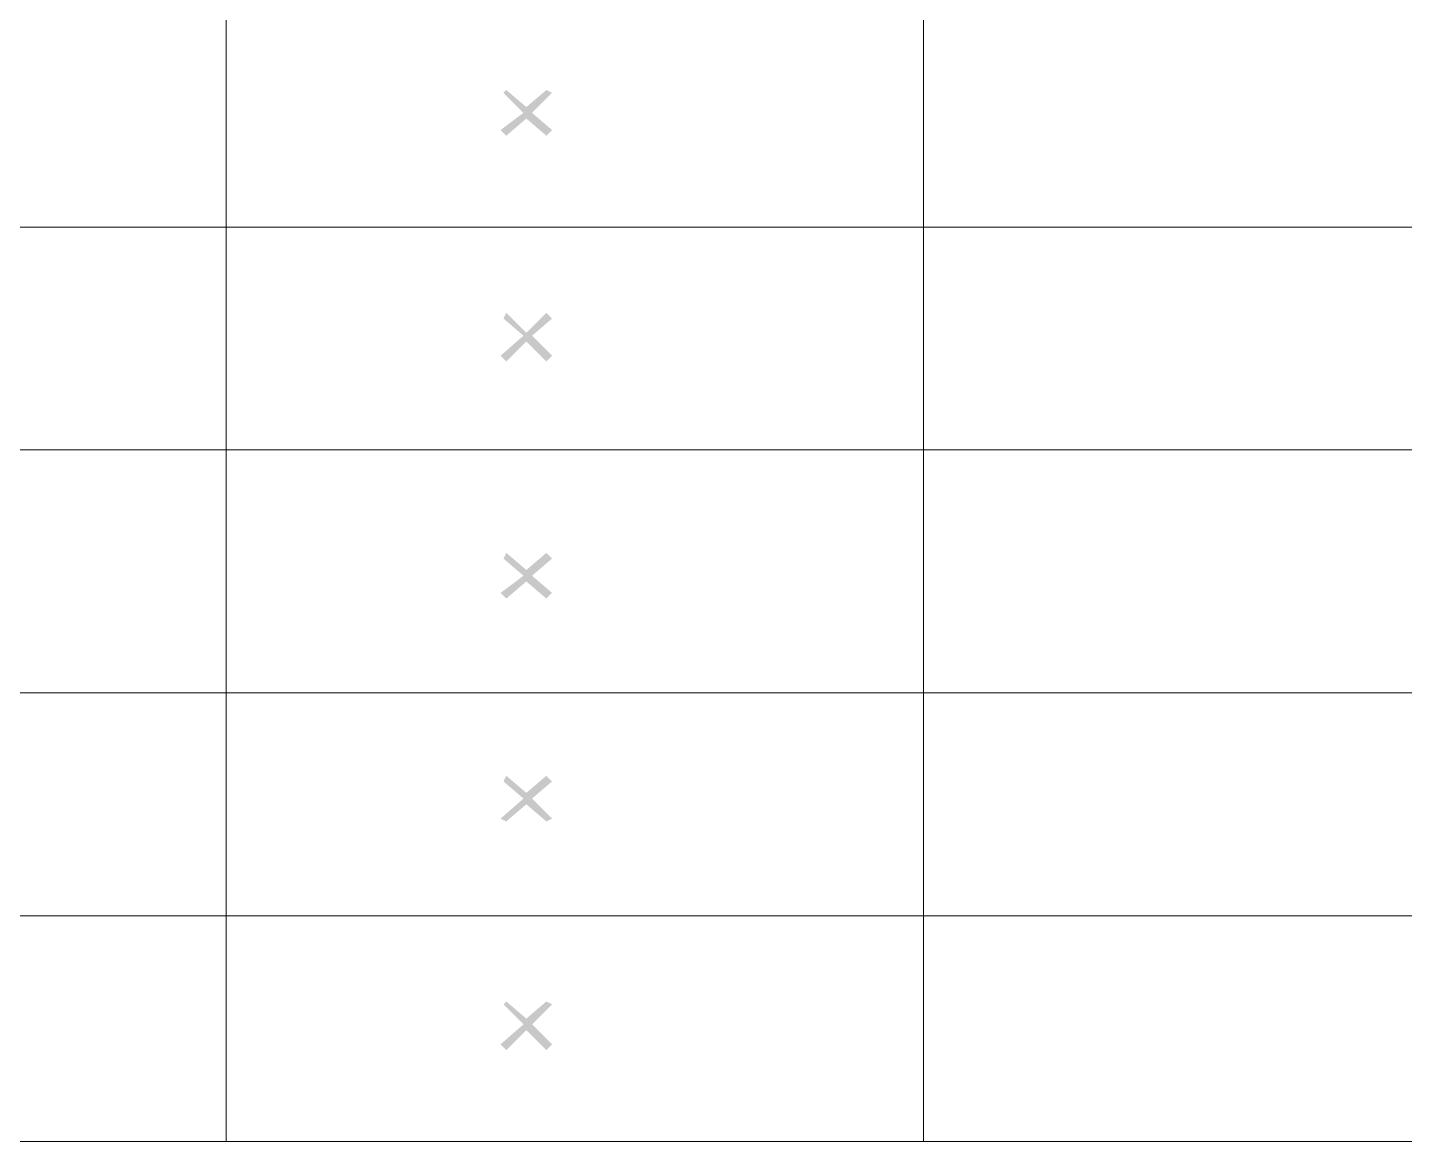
# Model space of a CAD drawing. Extents: x 457 to 4918, y -67 to 391.
# Drawn here: x 2828.8 to 2883.9, y 138.6 to 183.2 of the extents above; entities that cross this region are included whole.
import ezdxf

# ---------------------------------------------------------------- set-up
doc = ezdxf.new("R2010")
doc.units = 0
doc.header["$LTSCALE"] = 40
doc.header["$MEASUREMENT"] = 0
doc.layers.get('0').update_dxf_attribs({"linetype": 'CONTINUOUS'})

msp = doc.modelspace()

# ---------------------------------------------------------------- hatches: boundary and pattern name
h = msp.add_hatch(color=0)
h.dxf.hatch_style = 2
h.paths.add_polyline_path([(2848.782, 179.565), (2847.982, 178.88), (2847.753, 179.108), (2848.668, 179.794), (2847.868, 180.594), (2847.982, 180.708), (2848.782, 180.023), (2849.582, 180.708), (2849.811, 180.594), (2849.011, 179.794), (2849.811, 179.108), (2849.582, 178.88)])
h = msp.add_hatch(color=0)
h.dxf.hatch_style = 2
h.paths.add_polyline_path([(2848.782, 170.65), (2847.982, 169.85), (2847.753, 170.079), (2848.668, 170.879), (2847.868, 171.564), (2847.982, 171.793), (2848.782, 170.993), (2849.582, 171.793), (2849.811, 171.564), (2849.011, 170.879), (2849.811, 170.079), (2849.582, 169.85)])
h = msp.add_hatch(color=0)
h.dxf.hatch_style = 2
h.paths.add_polyline_path([(2848.782, 161.049), (2847.982, 160.363), (2847.753, 160.592), (2848.668, 161.277), (2847.868, 161.963), (2847.982, 162.192), (2848.782, 161.506), (2849.582, 162.192), (2849.811, 161.963), (2849.011, 161.277), (2849.811, 160.592), (2849.582, 160.363)])
h = msp.add_hatch(color=0)
h.dxf.hatch_style = 2
h.paths.add_polyline_path([(2848.782, 152.133), (2847.982, 151.448), (2847.753, 151.562), (2848.668, 152.362), (2847.868, 153.048), (2847.982, 153.276), (2848.782, 152.591), (2849.582, 153.276), (2849.811, 153.048), (2849.011, 152.362), (2849.811, 151.562), (2849.582, 151.448)])
h = msp.add_hatch(color=0)
h.dxf.hatch_style = 2
h.paths.add_polyline_path([(2848.782, 143.104), (2847.982, 142.304), (2847.753, 142.532), (2848.668, 143.332), (2847.868, 144.132), (2847.982, 144.247), (2848.782, 143.561), (2849.582, 144.247), (2849.811, 144.132), (2849.011, 143.332), (2849.811, 142.532), (2849.582, 142.304)])

# ---------------------------------------------------------------- linework, layer by layer
at = {"color": 0, "lineweight": 9}
msp.add_lwpolyline([(2721.338, 138.646), (2931.421, 138.646), (2931.421, 220.028)], dxfattribs=at)
for points in [[(2836.781, 138.646), (2836.781, 138.646), (2836.781, 220.028), (2836.781, 220.028)], [(2864.67, 138.646), (2864.67, 138.646), (2864.67, 210.998), (2864.67, 210.998)], [(2721.338, 175.222), (2721.338, 175.222), (2931.421, 175.222), (2931.421, 175.222)], [(2721.338, 166.307), (2721.338, 166.307), (2931.421, 166.307), (2931.421, 166.307)], [(2721.338, 156.591), (2721.338, 156.591), (2931.421, 156.591), (2931.421, 156.591)], [(2721.338, 147.676), (2721.338, 147.676), (2931.421, 147.676), (2931.421, 147.676)]]:
    msp.add_open_spline(points, degree=3, dxfattribs=at)

doc.saveas('drawing.dxf')
